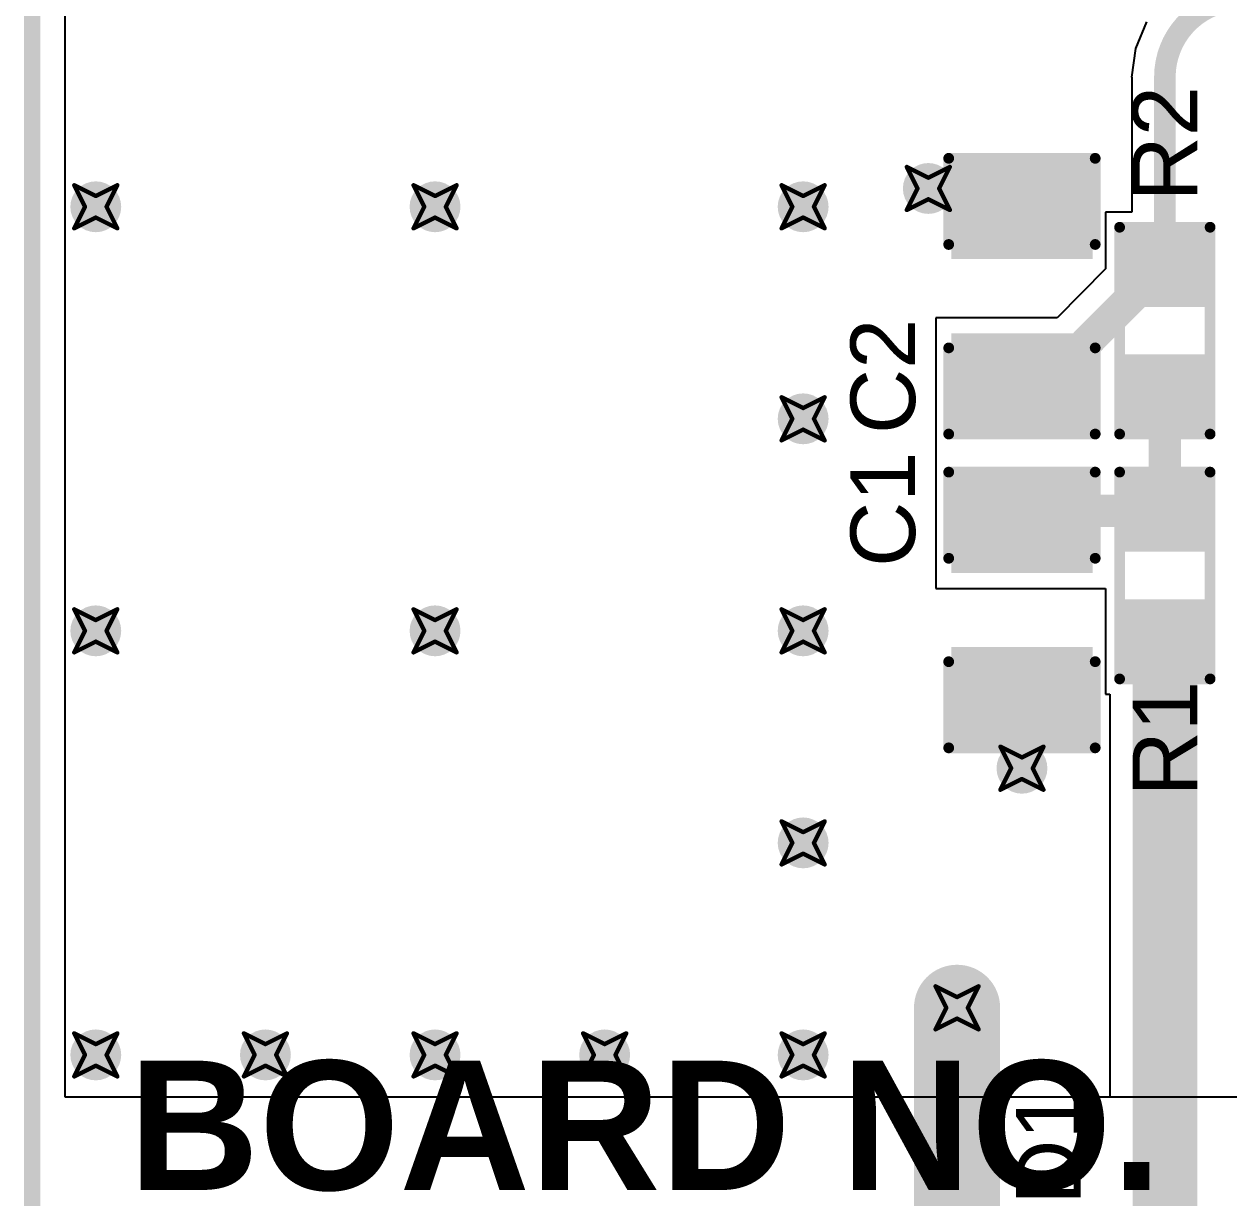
# Model space of a CAD drawing. Header units: inches. Extents: x -0.03 to 9.71, y 0.01 to 4.44.
# Drawn here: x 0.006 to 0.565, y 0.977 to 1.522 of the extents above; entities that cross this region are included whole.
import ezdxf

# ---------------------------------------------------------------- set-up
doc = ezdxf.new("R2010")
doc.units = ezdxf.units.IN
doc.header["$MEASUREMENT"] = 0
for name, color, linetype in [('Board Outline', 216, 'Continuous'), ('Bottom Layer', 5, 'Continuous'), ('Drill Drawing', 1, 'Continuous'), ('Layer 1', 16, 'Continuous'), ('Layer 2', 76, 'Continuous'), ('Top Layer', 1, 'Continuous'), ('Top Overlay', 2, 'Continuous'), ('Top Paste', 8, 'Continuous'), ('Top Solder', 216, 'Continuous'), ('Via Holes', 16, 'Continuous')]:
    doc.layers.add(name, color=color, linetype=linetype)
doc.styles.add('Arial', font='', dxfattribs={"height": 0.2})
doc.styles.add('Arial_Bold', font='', dxfattribs={"height": 0.2})
doc.styles.get('Arial').set_extended_font_data('Arial')
doc.styles.get('Arial_Bold').set_extended_font_data('Arial', bold=True)

# ---------------------------------------------------------------- blocks, each defined once
blk = doc.blocks.new('R___0603_89')
at = {"layer": 'Top Layer'}
for points in [[(-0.015, 0.0175), (-0.015, -0.0175), (-0.045, -0.0175), (-0.045, 0.0175)], [(0.045, 0.0175), (0.045, -0.0175), (0.015, -0.0175), (0.015, 0.0175)]]:
    blk.add_hatch(color=1, dxfattribs=at).paths.add_polyline_path(points)
at = {"layer": 'Top Paste'}
for points in [[(-0.015, 0.0175), (-0.015, -0.0175), (-0.045, -0.0175), (-0.045, 0.0175)], [(0.045, 0.0175), (0.045, -0.0175), (0.015, -0.0175), (0.015, 0.0175)]]:
    blk.add_hatch(color=8, dxfattribs=at).paths.add_polyline_path(points)
at = {"layer": 'Top Solder'}
for points in [[(-0.011, 0.0215), (-0.011, -0.0215), (-0.049, -0.0215), (-0.049, 0.0215)], [(0.049, 0.0215), (0.049, -0.0215), (0.011, -0.0215), (0.011, 0.0215)]]:
    blk.add_hatch(color=216, dxfattribs=at).paths.add_polyline_path(points)
at = {"layer": 'Top Overlay', "const_width": 0.005}
for points in [[(-0.048, 0.021), (0.048, 0.021)], [(-0.048, 0.021), (-0.048, -0.021)], [(0.048, 0.021), (0.048, -0.021)], [(-0.048, -0.021), (0.048, -0.021)]]:
    blk.add_lwpolyline(points, dxfattribs=at)
at = {"layer": 'Top Overlay', "const_width": 0.0025}
for points in [[(-0.04925, 0.021, 1), (-0.04675, 0.021, 1)], [(-0.04925, 0.021, 1), (-0.04675, 0.021, 1)], [(0.04675, 0.021, 1), (0.04925, 0.021, 1)], [(0.04675, 0.021, 1), (0.04925, 0.021, 1)], [(-0.04925, -0.021, 1), (-0.04675, -0.021, 1)], [(-0.04925, -0.021, 1), (-0.04675, -0.021, 1)], [(0.04675, -0.021, 1), (0.04925, -0.021, 1)], [(0.04675, -0.021, 1), (0.04925, -0.021, 1)]]:
    blk.add_lwpolyline(points, format="xyb", close=True, dxfattribs=at)
blk = doc.blocks.new('R___0603_90')
at = {"layer": 'Top Layer'}
for points in [[(-0.015, 0.0175), (-0.015, -0.0175), (-0.045, -0.0175), (-0.045, 0.0175)], [(0.045, 0.0175), (0.045, -0.0175), (0.015, -0.0175), (0.015, 0.0175)]]:
    blk.add_hatch(color=1, dxfattribs=at).paths.add_polyline_path(points)
at = {"layer": 'Top Paste'}
for points in [[(-0.015, 0.0175), (-0.015, -0.0175), (-0.045, -0.0175), (-0.045, 0.0175)], [(0.045, 0.0175), (0.045, -0.0175), (0.015, -0.0175), (0.015, 0.0175)]]:
    blk.add_hatch(color=8, dxfattribs=at).paths.add_polyline_path(points)
at = {"layer": 'Top Solder'}
for points in [[(-0.011, 0.0215), (-0.011, -0.0215), (-0.049, -0.0215), (-0.049, 0.0215)], [(0.049, 0.0215), (0.049, -0.0215), (0.011, -0.0215), (0.011, 0.0215)]]:
    blk.add_hatch(color=216, dxfattribs=at).paths.add_polyline_path(points)
at = {"layer": 'Top Overlay', "const_width": 0.005}
for points in [[(-0.048, 0.021), (0.048, 0.021)], [(-0.048, 0.021), (-0.048, -0.021)], [(0.048, 0.021), (0.048, -0.021)], [(-0.048, -0.021), (0.048, -0.021)]]:
    blk.add_lwpolyline(points, dxfattribs=at)
at = {"layer": 'Top Overlay', "const_width": 0.0025}
for points in [[(-0.04925, 0.021, 1), (-0.04675, 0.021, 1)], [(-0.04925, 0.021, 1), (-0.04675, 0.021, 1)], [(0.04675, 0.021, 1), (0.04925, 0.021, 1)], [(0.04675, 0.021, 1), (0.04925, 0.021, 1)], [(-0.04925, -0.021, 1), (-0.04675, -0.021, 1)], [(-0.04925, -0.021, 1), (-0.04675, -0.021, 1)], [(0.04675, -0.021, 1), (0.04925, -0.021, 1)], [(0.04675, -0.021, 1), (0.04925, -0.021, 1)]]:
    blk.add_lwpolyline(points, format="xyb", close=True, dxfattribs=at)
blk = doc.blocks.new('C___0805_192')
at = {"layer": 'Top Layer'}
for points in [[(-0.06, 0.03), (-0.02, 0.03), (-0.02, -0.03), (-0.06, -0.03)], [(0.02, 0.03), (0.06, 0.03), (0.06, -0.03), (0.02, -0.03)]]:
    blk.add_hatch(color=1, dxfattribs=at).paths.add_polyline_path(points)
at = {"layer": 'Top Paste'}
for points in [[(-0.06, 0.03), (-0.02, 0.03), (-0.02, -0.03), (-0.06, -0.03)], [(0.02, 0.03), (0.06, 0.03), (0.06, -0.03), (0.02, -0.03)]]:
    blk.add_hatch(color=8, dxfattribs=at).paths.add_polyline_path(points)
at = {"layer": 'Top Solder'}
for points in [[(-0.06276, 0.03276), (-0.01724, 0.03276), (-0.01724, -0.03276), (-0.06276, -0.03276)], [(0.01724, 0.03276), (0.06276, 0.03276), (0.06276, -0.03276), (0.01724, -0.03276)]]:
    blk.add_hatch(color=216, dxfattribs=at).paths.add_polyline_path(points)
at = {"layer": 'Top Overlay', "const_width": 0.005}
for points in [[(-0.064, -0.034), (-0.064, 0.034)], [(-0.024, 0.034), (-0.064, 0.034)], [(0.064, 0.034), (0.024, 0.034)], [(0.064, -0.034), (0.064, 0.034)], [(-0.024, -0.034), (-0.064, -0.034)], [(0.064, -0.034), (0.024, -0.034)]]:
    blk.add_lwpolyline(points, dxfattribs=at)
at = {"layer": 'Top Overlay', "const_width": 0.0025}
for points in [[(-0.06525, 0.034, 1), (-0.06275, 0.034, 1)], [(-0.06525, 0.034, 1), (-0.06275, 0.034, 1)], [(-0.02525, 0.034, 1), (-0.02275, 0.034, 1)], [(0.02275, 0.034, 1), (0.02525, 0.034, 1)], [(0.06275, 0.034, 1), (0.06525, 0.034, 1)], [(0.06275, 0.034, 1), (0.06525, 0.034, 1)], [(-0.06525, -0.034, 1), (-0.06275, -0.034, 1)], [(-0.06525, -0.034, 1), (-0.06275, -0.034, 1)], [(-0.02525, -0.034, 1), (-0.02275, -0.034, 1)], [(0.02275, -0.034, 1), (0.02525, -0.034, 1)], [(0.06275, -0.034, 1), (0.06525, -0.034, 1)], [(0.06275, -0.034, 1), (0.06525, -0.034, 1)]]:
    blk.add_lwpolyline(points, format="xyb", close=True, dxfattribs=at)
blk = doc.blocks.new('C___0805_193')
at = {"layer": 'Top Layer'}
for points in [[(-0.06, 0.03), (-0.02, 0.03), (-0.02, -0.03), (-0.06, -0.03)], [(0.02, 0.03), (0.06, 0.03), (0.06, -0.03), (0.02, -0.03)]]:
    blk.add_hatch(color=1, dxfattribs=at).paths.add_polyline_path(points)
at = {"layer": 'Top Paste'}
for points in [[(-0.06, 0.03), (-0.02, 0.03), (-0.02, -0.03), (-0.06, -0.03)], [(0.02, 0.03), (0.06, 0.03), (0.06, -0.03), (0.02, -0.03)]]:
    blk.add_hatch(color=8, dxfattribs=at).paths.add_polyline_path(points)
at = {"layer": 'Top Solder'}
for points in [[(-0.06276, 0.03276), (-0.01724, 0.03276), (-0.01724, -0.03276), (-0.06276, -0.03276)], [(0.01724, 0.03276), (0.06276, 0.03276), (0.06276, -0.03276), (0.01724, -0.03276)]]:
    blk.add_hatch(color=216, dxfattribs=at).paths.add_polyline_path(points)
at = {"layer": 'Top Overlay', "const_width": 0.005}
for points in [[(-0.064, 0.034), (-0.064, -0.034)], [(-0.064, 0.034), (-0.024, 0.034)], [(0.024, 0.034), (0.064, 0.034)], [(0.064, 0.034), (0.064, -0.034)], [(-0.064, -0.034), (-0.024, -0.034)], [(0.024, -0.034), (0.064, -0.034)]]:
    blk.add_lwpolyline(points, dxfattribs=at)
at = {"layer": 'Top Overlay', "const_width": 0.0025}
for points in [[(-0.06525, 0.034, 1), (-0.06275, 0.034, 1)], [(-0.06525, 0.034, 1), (-0.06275, 0.034, 1)], [(-0.02525, 0.034, 1), (-0.02275, 0.034, 1)], [(0.02275, 0.034, 1), (0.02525, 0.034, 1)], [(0.06275, 0.034, 1), (0.06525, 0.034, 1)], [(0.06275, 0.034, 1), (0.06525, 0.034, 1)], [(-0.06525, -0.034, 1), (-0.06275, -0.034, 1)], [(-0.06525, -0.034, 1), (-0.06275, -0.034, 1)], [(-0.02525, -0.034, 1), (-0.02275, -0.034, 1)], [(0.02275, -0.034, 1), (0.02525, -0.034, 1)], [(0.06275, -0.034, 1), (0.06525, -0.034, 1)], [(0.06275, -0.034, 1), (0.06525, -0.034, 1)]]:
    blk.add_lwpolyline(points, format="xyb", close=True, dxfattribs=at)

msp = doc.modelspace()

# ---------------------------------------------------------------- hatches: boundary and pattern name
at = {"layer": 'Bottom Layer'}
h = msp.add_hatch(color=5, dxfattribs=at)
edge = h.paths.add_edge_path()
edge.add_arc((0.42583, 1.44551), 0.01181, 0, 360)
h = msp.add_hatch(color=5, dxfattribs=at)
edge = h.paths.add_edge_path()
edge.add_arc((0.03937, 1.43701), 0.01181, 0, 360)
h = msp.add_hatch(color=5, dxfattribs=at)
edge = h.paths.add_edge_path()
edge.add_arc((0.19685, 1.43701), 0.01181, 0, 360)
h = msp.add_hatch(color=5, dxfattribs=at)
edge = h.paths.add_edge_path()
edge.add_arc((0.36772, 1.43701), 0.01181, 0, 360)
h = msp.add_hatch(color=5, dxfattribs=at)
edge = h.paths.add_edge_path()
edge.add_arc((0.36772, 1.33858), 0.01181, 0, 360)
h = msp.add_hatch(color=5, dxfattribs=at)
edge = h.paths.add_edge_path()
edge.add_arc((0.03937, 1.24016), 0.01181, 0, 360)
h = msp.add_hatch(color=5, dxfattribs=at)
edge = h.paths.add_edge_path()
edge.add_arc((0.19685, 1.24016), 0.01181, 0, 360)
h = msp.add_hatch(color=5, dxfattribs=at)
edge = h.paths.add_edge_path()
edge.add_arc((0.36772, 1.24016), 0.01181, 0, 360)
h = msp.add_hatch(color=5, dxfattribs=at)
edge = h.paths.add_edge_path()
edge.add_arc((0.46929, 1.17638), 0.01181, 0, 360)
h = msp.add_hatch(color=5, dxfattribs=at)
edge = h.paths.add_edge_path()
edge.add_arc((0.36772, 1.14173), 0.01181, 0, 360)
h = msp.add_hatch(color=5, dxfattribs=at)
edge = h.paths.add_edge_path()
edge.add_arc((0.43917, 1.06516), 0.01181, 0, 360)
h = msp.add_hatch(color=5, dxfattribs=at)
edge = h.paths.add_edge_path()
edge.add_arc((0.03937, 1.04331), 0.01181, 0, 360)
h = msp.add_hatch(color=5, dxfattribs=at)
edge = h.paths.add_edge_path()
edge.add_arc((0.11811, 1.04331), 0.01181, 0, 360)
h = msp.add_hatch(color=5, dxfattribs=at)
edge = h.paths.add_edge_path()
edge.add_arc((0.19685, 1.04331), 0.01181, 0, 360)
h = msp.add_hatch(color=5, dxfattribs=at)
edge = h.paths.add_edge_path()
edge.add_arc((0.27559, 1.04331), 0.01181, 0, 360)
h = msp.add_hatch(color=5, dxfattribs=at)
edge = h.paths.add_edge_path()
edge.add_arc((0.36772, 1.04331), 0.01181, 0, 360)
at = {"layer": 'Layer 1'}
h = msp.add_hatch(color=16, dxfattribs=at)
edge = h.paths.add_edge_path()
edge.add_arc((0.42583, 1.44551), 0.01181, 0, 360)
h = msp.add_hatch(color=16, dxfattribs=at)
edge = h.paths.add_edge_path()
edge.add_arc((0.03937, 1.43701), 0.01181, 0, 360)
h = msp.add_hatch(color=16, dxfattribs=at)
edge = h.paths.add_edge_path()
edge.add_arc((0.19685, 1.43701), 0.01181, 0, 360)
h = msp.add_hatch(color=16, dxfattribs=at)
edge = h.paths.add_edge_path()
edge.add_arc((0.36772, 1.43701), 0.01181, 0, 360)
h = msp.add_hatch(color=16, dxfattribs=at)
edge = h.paths.add_edge_path()
edge.add_arc((0.36772, 1.33858), 0.01181, 0, 360)
h = msp.add_hatch(color=16, dxfattribs=at)
edge = h.paths.add_edge_path()
edge.add_arc((0.03937, 1.24016), 0.01181, 0, 360)
h = msp.add_hatch(color=16, dxfattribs=at)
edge = h.paths.add_edge_path()
edge.add_arc((0.19685, 1.24016), 0.01181, 0, 360)
h = msp.add_hatch(color=16, dxfattribs=at)
edge = h.paths.add_edge_path()
edge.add_arc((0.36772, 1.24016), 0.01181, 0, 360)
h = msp.add_hatch(color=16, dxfattribs=at)
edge = h.paths.add_edge_path()
edge.add_arc((0.46929, 1.17638), 0.01181, 0, 360)
h = msp.add_hatch(color=16, dxfattribs=at)
edge = h.paths.add_edge_path()
edge.add_arc((0.36772, 1.14173), 0.01181, 0, 360)
h = msp.add_hatch(color=16, dxfattribs=at)
edge = h.paths.add_edge_path()
edge.add_arc((0.43917, 1.06516), 0.01181, 0, 360)
h = msp.add_hatch(color=16, dxfattribs=at)
edge = h.paths.add_edge_path()
edge.add_arc((0.03937, 1.04331), 0.01181, 0, 360)
h = msp.add_hatch(color=16, dxfattribs=at)
edge = h.paths.add_edge_path()
edge.add_arc((0.11811, 1.04331), 0.01181, 0, 360)
h = msp.add_hatch(color=16, dxfattribs=at)
edge = h.paths.add_edge_path()
edge.add_arc((0.19685, 1.04331), 0.01181, 0, 360)
h = msp.add_hatch(color=16, dxfattribs=at)
edge = h.paths.add_edge_path()
edge.add_arc((0.27559, 1.04331), 0.01181, 0, 360)
h = msp.add_hatch(color=16, dxfattribs=at)
edge = h.paths.add_edge_path()
edge.add_arc((0.36772, 1.04331), 0.01181, 0, 360)
at = {"layer": 'Layer 2'}
h = msp.add_hatch(color=76, dxfattribs=at)
edge = h.paths.add_edge_path()
edge.add_arc((0.42583, 1.44551), 0.01181, 0, 360)
h = msp.add_hatch(color=76, dxfattribs=at)
edge = h.paths.add_edge_path()
edge.add_arc((0.03937, 1.43701), 0.01181, 0, 360)
h = msp.add_hatch(color=76, dxfattribs=at)
edge = h.paths.add_edge_path()
edge.add_arc((0.19685, 1.43701), 0.01181, 0, 360)
h = msp.add_hatch(color=76, dxfattribs=at)
edge = h.paths.add_edge_path()
edge.add_arc((0.36772, 1.43701), 0.01181, 0, 360)
h = msp.add_hatch(color=76, dxfattribs=at)
edge = h.paths.add_edge_path()
edge.add_arc((0.36772, 1.33858), 0.01181, 0, 360)
h = msp.add_hatch(color=76, dxfattribs=at)
edge = h.paths.add_edge_path()
edge.add_arc((0.03937, 1.24016), 0.01181, 0, 360)
h = msp.add_hatch(color=76, dxfattribs=at)
edge = h.paths.add_edge_path()
edge.add_arc((0.19685, 1.24016), 0.01181, 0, 360)
h = msp.add_hatch(color=76, dxfattribs=at)
edge = h.paths.add_edge_path()
edge.add_arc((0.36772, 1.24016), 0.01181, 0, 360)
h = msp.add_hatch(color=76, dxfattribs=at)
edge = h.paths.add_edge_path()
edge.add_arc((0.46929, 1.17638), 0.01181, 0, 360)
h = msp.add_hatch(color=76, dxfattribs=at)
edge = h.paths.add_edge_path()
edge.add_arc((0.36772, 1.14173), 0.01181, 0, 360)
h = msp.add_hatch(color=76, dxfattribs=at)
edge = h.paths.add_edge_path()
edge.add_arc((0.43917, 1.06516), 0.01181, 0, 360)
h = msp.add_hatch(color=76, dxfattribs=at)
edge = h.paths.add_edge_path()
edge.add_arc((0.03937, 1.04331), 0.01181, 0, 360)
h = msp.add_hatch(color=76, dxfattribs=at)
edge = h.paths.add_edge_path()
edge.add_arc((0.11811, 1.04331), 0.01181, 0, 360)
h = msp.add_hatch(color=76, dxfattribs=at)
edge = h.paths.add_edge_path()
edge.add_arc((0.19685, 1.04331), 0.01181, 0, 360)
h = msp.add_hatch(color=76, dxfattribs=at)
edge = h.paths.add_edge_path()
edge.add_arc((0.27559, 1.04331), 0.01181, 0, 360)
h = msp.add_hatch(color=76, dxfattribs=at)
edge = h.paths.add_edge_path()
edge.add_arc((0.36772, 1.04331), 0.01181, 0, 360)
at = {"layer": 'Top Layer'}
h = msp.add_hatch(color=1, dxfattribs=at)
edge = h.paths.add_edge_path()
edge.add_arc((0.42583, 1.44551), 0.01181, 0, 360)
h = msp.add_hatch(color=1, dxfattribs=at)
edge = h.paths.add_edge_path()
edge.add_arc((0.03937, 1.43701), 0.01181, 0, 360)
h = msp.add_hatch(color=1, dxfattribs=at)
edge = h.paths.add_edge_path()
edge.add_arc((0.19685, 1.43701), 0.01181, 0, 360)
h = msp.add_hatch(color=1, dxfattribs=at)
edge = h.paths.add_edge_path()
edge.add_arc((0.36772, 1.43701), 0.01181, 0, 360)
h = msp.add_hatch(color=1, dxfattribs=at)
edge = h.paths.add_edge_path()
edge.add_arc((0.36772, 1.33858), 0.01181, 0, 360)
h = msp.add_hatch(color=1, dxfattribs=at)
edge = h.paths.add_edge_path()
edge.add_arc((0.03937, 1.24016), 0.01181, 0, 360)
h = msp.add_hatch(color=1, dxfattribs=at)
edge = h.paths.add_edge_path()
edge.add_arc((0.19685, 1.24016), 0.01181, 0, 360)
h = msp.add_hatch(color=1, dxfattribs=at)
edge = h.paths.add_edge_path()
edge.add_arc((0.36772, 1.24016), 0.01181, 0, 360)
h = msp.add_hatch(color=1, dxfattribs=at)
edge = h.paths.add_edge_path()
edge.add_arc((0.46929, 1.17638), 0.01181, 0, 360)
h = msp.add_hatch(color=1, dxfattribs=at)
edge = h.paths.add_edge_path()
edge.add_arc((0.36772, 1.14173), 0.01181, 0, 360)
h = msp.add_hatch(color=1, dxfattribs=at)
edge = h.paths.add_edge_path()
edge.add_arc((0.43917, 1.06516), 0.01181, 0, 360)
h = msp.add_hatch(color=1, dxfattribs=at)
edge = h.paths.add_edge_path()
edge.add_arc((0.03937, 1.04331), 0.01181, 0, 360)
h = msp.add_hatch(color=1, dxfattribs=at)
edge = h.paths.add_edge_path()
edge.add_arc((0.11811, 1.04331), 0.01181, 0, 360)
h = msp.add_hatch(color=1, dxfattribs=at)
edge = h.paths.add_edge_path()
edge.add_arc((0.19685, 1.04331), 0.01181, 0, 360)
h = msp.add_hatch(color=1, dxfattribs=at)
edge = h.paths.add_edge_path()
edge.add_arc((0.27559, 1.04331), 0.01181, 0, 360)
h = msp.add_hatch(color=1, dxfattribs=at)
edge = h.paths.add_edge_path()
edge.add_arc((0.36772, 1.04331), 0.01181, 0, 360)
at = {"layer": 'Via Holes'}
h = msp.add_hatch(color=7, dxfattribs=at)
edge = h.paths.add_edge_path()
edge.add_arc((0.42583, 1.44551), 0.00591, 0, 360)
h = msp.add_hatch(color=7, dxfattribs=at)
edge = h.paths.add_edge_path()
edge.add_arc((0.03937, 1.43701), 0.00591, 0, 360)
h = msp.add_hatch(color=7, dxfattribs=at)
edge = h.paths.add_edge_path()
edge.add_arc((0.19685, 1.43701), 0.00591, 0, 360)
h = msp.add_hatch(color=7, dxfattribs=at)
edge = h.paths.add_edge_path()
edge.add_arc((0.36772, 1.43701), 0.00591, 0, 360)
h = msp.add_hatch(color=7, dxfattribs=at)
edge = h.paths.add_edge_path()
edge.add_arc((0.36772, 1.33858), 0.00591, 0, 360)
h = msp.add_hatch(color=7, dxfattribs=at)
edge = h.paths.add_edge_path()
edge.add_arc((0.03937, 1.24016), 0.00591, 0, 360)
h = msp.add_hatch(color=7, dxfattribs=at)
edge = h.paths.add_edge_path()
edge.add_arc((0.19685, 1.24016), 0.00591, 0, 360)
h = msp.add_hatch(color=7, dxfattribs=at)
edge = h.paths.add_edge_path()
edge.add_arc((0.36772, 1.24016), 0.00591, 0, 360)
h = msp.add_hatch(color=7, dxfattribs=at)
edge = h.paths.add_edge_path()
edge.add_arc((0.46929, 1.17638), 0.00591, 0, 360)
h = msp.add_hatch(color=7, dxfattribs=at)
edge = h.paths.add_edge_path()
edge.add_arc((0.36772, 1.14173), 0.00591, 0, 360)
h = msp.add_hatch(color=7, dxfattribs=at)
edge = h.paths.add_edge_path()
edge.add_arc((0.43917, 1.06516), 0.00591, 0, 360)
h = msp.add_hatch(color=7, dxfattribs=at)
edge = h.paths.add_edge_path()
edge.add_arc((0.03937, 1.04331), 0.00591, 0, 360)
h = msp.add_hatch(color=7, dxfattribs=at)
edge = h.paths.add_edge_path()
edge.add_arc((0.11811, 1.04331), 0.00591, 0, 360)
h = msp.add_hatch(color=7, dxfattribs=at)
edge = h.paths.add_edge_path()
edge.add_arc((0.19685, 1.04331), 0.00591, 0, 360)
h = msp.add_hatch(color=7, dxfattribs=at)
edge = h.paths.add_edge_path()
edge.add_arc((0.27559, 1.04331), 0.00591, 0, 360)
h = msp.add_hatch(color=7, dxfattribs=at)
edge = h.paths.add_edge_path()
edge.add_arc((0.36772, 1.04331), 0.00591, 0, 360)

# ---------------------------------------------------------------- linework, layer by layer
at = {"layer": 'Board Outline', "const_width": 0.0075}
msp.add_lwpolyline([(0.00984, 0.00984), (0.00984, 2.54921)], dxfattribs=at)
at = {"layer": 'Bottom Layer'}
for p, q in [((0.02514, 1.02362), (0.02514, 2.53392)), ((4.30557, 1.02362), (0.02514, 1.02362))]:
    msp.add_line(p, q, dxfattribs=at)
at = {"layer": 'Bottom Layer', "const_width": 0.04}
msp.add_lwpolyline([(0.43917, 0.95669), (0.43917, 1.06516)], dxfattribs=at)
at = {"layer": 'Bottom Layer', "const_width": 0.02}
msp.add_lwpolyline([(0.42917, 1.06516, 1), (0.44917, 1.06516, 1)], format="xyb", close=True, dxfattribs=at)
at = {"layer": 'Drill Drawing', "const_width": 0.002}
for points in [[(0.41583, 1.45551), (0.42583, 1.45051)], [(0.41583, 1.45551), (0.42083, 1.44551)], [(0.42583, 1.45051), (0.43583, 1.45551)], [(0.43083, 1.44551), (0.43583, 1.45551)], [(0.02937, 1.44701), (0.03937, 1.44201)], [(0.02937, 1.44701), (0.03437, 1.43701)], [(0.03937, 1.44201), (0.04937, 1.44701)], [(0.04437, 1.43701), (0.04937, 1.44701)], [(0.18685, 1.44701), (0.19685, 1.44201)], [(0.18685, 1.44701), (0.19185, 1.43701)], [(0.19685, 1.44201), (0.20685, 1.44701)], [(0.20185, 1.43701), (0.20685, 1.44701)], [(0.35772, 1.44701), (0.36772, 1.44201)], [(0.35772, 1.44701), (0.36272, 1.43701)], [(0.36772, 1.44201), (0.37772, 1.44701)], [(0.37272, 1.43701), (0.37772, 1.44701)], [(0.41583, 1.43551), (0.42083, 1.44551)], [(0.43083, 1.44551), (0.43583, 1.43551)], [(0.02937, 1.42701), (0.03437, 1.43701)], [(0.04437, 1.43701), (0.04937, 1.42701)], [(0.18685, 1.42701), (0.19185, 1.43701)], [(0.20185, 1.43701), (0.20685, 1.42701)], [(0.35772, 1.42701), (0.36272, 1.43701)], [(0.37272, 1.43701), (0.37772, 1.42701)], [(0.41583, 1.43551), (0.42583, 1.44051)], [(0.42583, 1.44051), (0.43583, 1.43551)], [(0.02937, 1.42701), (0.03937, 1.43201)], [(0.03937, 1.43201), (0.04937, 1.42701)], [(0.18685, 1.42701), (0.19685, 1.43201)], [(0.19685, 1.43201), (0.20685, 1.42701)], [(0.35772, 1.42701), (0.36772, 1.43201)], [(0.36772, 1.43201), (0.37772, 1.42701)], [(0.35772, 1.34858), (0.36772, 1.34358)], [(0.35772, 1.34858), (0.36272, 1.33858)], [(0.36772, 1.34358), (0.37772, 1.34858)], [(0.37272, 1.33858), (0.37772, 1.34858)], [(0.35772, 1.32858), (0.36272, 1.33858)], [(0.37272, 1.33858), (0.37772, 1.32858)], [(0.35772, 1.32858), (0.36772, 1.33358)], [(0.36772, 1.33358), (0.37772, 1.32858)], [(0.02937, 1.25016), (0.03937, 1.24516)], [(0.02937, 1.25016), (0.03437, 1.24016)], [(0.03937, 1.24516), (0.04937, 1.25016)], [(0.04437, 1.24016), (0.04937, 1.25016)], [(0.18685, 1.25016), (0.19685, 1.24516)], [(0.18685, 1.25016), (0.19185, 1.24016)], [(0.19685, 1.24516), (0.20685, 1.25016)], [(0.20185, 1.24016), (0.20685, 1.25016)], [(0.35772, 1.25016), (0.36772, 1.24516)], [(0.35772, 1.25016), (0.36272, 1.24016)], [(0.36772, 1.24516), (0.37772, 1.25016)], [(0.37272, 1.24016), (0.37772, 1.25016)], [(0.02937, 1.23016), (0.03437, 1.24016)], [(0.02937, 1.23016), (0.03937, 1.23516)], [(0.03937, 1.23516), (0.04937, 1.23016)], [(0.04437, 1.24016), (0.04937, 1.23016)], [(0.18685, 1.23016), (0.19185, 1.24016)], [(0.18685, 1.23016), (0.19685, 1.23516)], [(0.19685, 1.23516), (0.20685, 1.23016)], [(0.20185, 1.24016), (0.20685, 1.23016)], [(0.35772, 1.23016), (0.36272, 1.24016)], [(0.35772, 1.23016), (0.36772, 1.23516)], [(0.36772, 1.23516), (0.37772, 1.23016)], [(0.37272, 1.24016), (0.37772, 1.23016)], [(0.45929, 1.18638), (0.46929, 1.18138)], [(0.45929, 1.18638), (0.46429, 1.17638)], [(0.46929, 1.18138), (0.47929, 1.18638)], [(0.47429, 1.17638), (0.47929, 1.18638)], [(0.45929, 1.16638), (0.46429, 1.17638)], [(0.47429, 1.17638), (0.47929, 1.16638)], [(0.45929, 1.16638), (0.46929, 1.17138)], [(0.46929, 1.17138), (0.47929, 1.16638)], [(0.35772, 1.15173), (0.36772, 1.14673)], [(0.35772, 1.15173), (0.36272, 1.14173)], [(0.36772, 1.14673), (0.37772, 1.15173)], [(0.37272, 1.14173), (0.37772, 1.15173)], [(0.35772, 1.13173), (0.36272, 1.14173)], [(0.37272, 1.14173), (0.37772, 1.13173)], [(0.35772, 1.13173), (0.36772, 1.13673)], [(0.36772, 1.13673), (0.37772, 1.13173)], [(0.42917, 1.07516), (0.43917, 1.07016)], [(0.42917, 1.07516), (0.43417, 1.06516)], [(0.43917, 1.07016), (0.44917, 1.07516)], [(0.44417, 1.06516), (0.44917, 1.07516)], [(0.42917, 1.05516), (0.43417, 1.06516)], [(0.44417, 1.06516), (0.44917, 1.05516)], [(0.42917, 1.05516), (0.43917, 1.06016)], [(0.43917, 1.06016), (0.44917, 1.05516)], [(0.02937, 1.05331), (0.03937, 1.04831)], [(0.02937, 1.05331), (0.03437, 1.04331)], [(0.03937, 1.04831), (0.04937, 1.05331)], [(0.04437, 1.04331), (0.04937, 1.05331)], [(0.10811, 1.05331), (0.11811, 1.04831)], [(0.10811, 1.05331), (0.11311, 1.04331)], [(0.11811, 1.04831), (0.12811, 1.05331)], [(0.12311, 1.04331), (0.12811, 1.05331)], [(0.18685, 1.05331), (0.19685, 1.04831)], [(0.18685, 1.05331), (0.19185, 1.04331)], [(0.19685, 1.04831), (0.20685, 1.05331)], [(0.20185, 1.04331), (0.20685, 1.05331)], [(0.26559, 1.05331), (0.27559, 1.04831)], [(0.26559, 1.05331), (0.27059, 1.04331)], [(0.27559, 1.04831), (0.28559, 1.05331)], [(0.28059, 1.04331), (0.28559, 1.05331)], [(0.35772, 1.05331), (0.36772, 1.04831)], [(0.35772, 1.05331), (0.36272, 1.04331)], [(0.36772, 1.04831), (0.37772, 1.05331)], [(0.37272, 1.04331), (0.37772, 1.05331)], [(0.02937, 1.03331), (0.03437, 1.04331)], [(0.04437, 1.04331), (0.04937, 1.03331)], [(0.10811, 1.03331), (0.11311, 1.04331)], [(0.12311, 1.04331), (0.12811, 1.03331)], [(0.18685, 1.03331), (0.19185, 1.04331)], [(0.20185, 1.04331), (0.20685, 1.03331)], [(0.26559, 1.03331), (0.27059, 1.04331)], [(0.28059, 1.04331), (0.28559, 1.03331)], [(0.35772, 1.03331), (0.36272, 1.04331)], [(0.37272, 1.04331), (0.37772, 1.03331)], [(0.02937, 1.03331), (0.03937, 1.03831)], [(0.03937, 1.03831), (0.04937, 1.03331)], [(0.10811, 1.03331), (0.11811, 1.03831)], [(0.11811, 1.03831), (0.12811, 1.03331)], [(0.18685, 1.03331), (0.19685, 1.03831)], [(0.19685, 1.03831), (0.20685, 1.03331)], [(0.26559, 1.03331), (0.27559, 1.03831)], [(0.27559, 1.03831), (0.28559, 1.03331)], [(0.35772, 1.03331), (0.36772, 1.03831)], [(0.36772, 1.03831), (0.37772, 1.03331)]]:
    msp.add_lwpolyline(points, dxfattribs=at)
at = {"layer": 'Drill Drawing', "const_width": 0.001}
for points in [[(0.41533, 1.45551, 1), (0.41633, 1.45551, 1)], [(0.41533, 1.45551, 1), (0.41633, 1.45551, 1)], [(0.43533, 1.45551, 1), (0.43633, 1.45551, 1)], [(0.43533, 1.45551, 1), (0.43633, 1.45551, 1)], [(0.42533, 1.45051, 1), (0.42633, 1.45051, 1)], [(0.42533, 1.45051, 1), (0.42633, 1.45051, 1)], [(0.02887, 1.44701, 1), (0.02987, 1.44701, 1)], [(0.02887, 1.44701, 1), (0.02987, 1.44701, 1)], [(0.03887, 1.44201, 1), (0.03987, 1.44201, 1)], [(0.03887, 1.44201, 1), (0.03987, 1.44201, 1)], [(0.04887, 1.44701, 1), (0.04987, 1.44701, 1)], [(0.04887, 1.44701, 1), (0.04987, 1.44701, 1)], [(0.18635, 1.44701, 1), (0.18735, 1.44701, 1)], [(0.18635, 1.44701, 1), (0.18735, 1.44701, 1)], [(0.19635, 1.44201, 1), (0.19735, 1.44201, 1)], [(0.19635, 1.44201, 1), (0.19735, 1.44201, 1)], [(0.20635, 1.44701, 1), (0.20735, 1.44701, 1)], [(0.20635, 1.44701, 1), (0.20735, 1.44701, 1)], [(0.35722, 1.44701, 1), (0.35822, 1.44701, 1)], [(0.35722, 1.44701, 1), (0.35822, 1.44701, 1)], [(0.36722, 1.44201, 1), (0.36822, 1.44201, 1)], [(0.36722, 1.44201, 1), (0.36822, 1.44201, 1)], [(0.37722, 1.44701, 1), (0.37822, 1.44701, 1)], [(0.37722, 1.44701, 1), (0.37822, 1.44701, 1)], [(0.42033, 1.44551, 1), (0.42133, 1.44551, 1)], [(0.42033, 1.44551, 1), (0.42133, 1.44551, 1)], [(0.43033, 1.44551, 1), (0.43133, 1.44551, 1)], [(0.43033, 1.44551, 1), (0.43133, 1.44551, 1)], [(0.03387, 1.43701, 1), (0.03487, 1.43701, 1)], [(0.03387, 1.43701, 1), (0.03487, 1.43701, 1)], [(0.04387, 1.43701, 1), (0.04487, 1.43701, 1)], [(0.04387, 1.43701, 1), (0.04487, 1.43701, 1)], [(0.19135, 1.43701, 1), (0.19235, 1.43701, 1)], [(0.19135, 1.43701, 1), (0.19235, 1.43701, 1)], [(0.20135, 1.43701, 1), (0.20235, 1.43701, 1)], [(0.20135, 1.43701, 1), (0.20235, 1.43701, 1)], [(0.36222, 1.43701, 1), (0.36322, 1.43701, 1)], [(0.36222, 1.43701, 1), (0.36322, 1.43701, 1)], [(0.37222, 1.43701, 1), (0.37322, 1.43701, 1)], [(0.37222, 1.43701, 1), (0.37322, 1.43701, 1)], [(0.42533, 1.44051, 1), (0.42633, 1.44051, 1)], [(0.42533, 1.44051, 1), (0.42633, 1.44051, 1)], [(0.03887, 1.43201, 1), (0.03987, 1.43201, 1)], [(0.03887, 1.43201, 1), (0.03987, 1.43201, 1)], [(0.19635, 1.43201, 1), (0.19735, 1.43201, 1)], [(0.19635, 1.43201, 1), (0.19735, 1.43201, 1)], [(0.36722, 1.43201, 1), (0.36822, 1.43201, 1)], [(0.36722, 1.43201, 1), (0.36822, 1.43201, 1)], [(0.41533, 1.43551, 1), (0.41633, 1.43551, 1)], [(0.41533, 1.43551, 1), (0.41633, 1.43551, 1)], [(0.43533, 1.43551, 1), (0.43633, 1.43551, 1)], [(0.43533, 1.43551, 1), (0.43633, 1.43551, 1)], [(0.02887, 1.42701, 1), (0.02987, 1.42701, 1)], [(0.02887, 1.42701, 1), (0.02987, 1.42701, 1)], [(0.04887, 1.42701, 1), (0.04987, 1.42701, 1)], [(0.04887, 1.42701, 1), (0.04987, 1.42701, 1)], [(0.18635, 1.42701, 1), (0.18735, 1.42701, 1)], [(0.18635, 1.42701, 1), (0.18735, 1.42701, 1)], [(0.20635, 1.42701, 1), (0.20735, 1.42701, 1)], [(0.20635, 1.42701, 1), (0.20735, 1.42701, 1)], [(0.35722, 1.42701, 1), (0.35822, 1.42701, 1)], [(0.35722, 1.42701, 1), (0.35822, 1.42701, 1)], [(0.37722, 1.42701, 1), (0.37822, 1.42701, 1)], [(0.37722, 1.42701, 1), (0.37822, 1.42701, 1)], [(0.35722, 1.34858, 1), (0.35822, 1.34858, 1)], [(0.35722, 1.34858, 1), (0.35822, 1.34858, 1)], [(0.37722, 1.34858, 1), (0.37822, 1.34858, 1)], [(0.37722, 1.34858, 1), (0.37822, 1.34858, 1)], [(0.36722, 1.34358, 1), (0.36822, 1.34358, 1)], [(0.36722, 1.34358, 1), (0.36822, 1.34358, 1)], [(0.36222, 1.33858, 1), (0.36322, 1.33858, 1)], [(0.36222, 1.33858, 1), (0.36322, 1.33858, 1)], [(0.37222, 1.33858, 1), (0.37322, 1.33858, 1)], [(0.37222, 1.33858, 1), (0.37322, 1.33858, 1)], [(0.36722, 1.33358, 1), (0.36822, 1.33358, 1)], [(0.36722, 1.33358, 1), (0.36822, 1.33358, 1)], [(0.35722, 1.32858, 1), (0.35822, 1.32858, 1)], [(0.35722, 1.32858, 1), (0.35822, 1.32858, 1)], [(0.37722, 1.32858, 1), (0.37822, 1.32858, 1)], [(0.37722, 1.32858, 1), (0.37822, 1.32858, 1)], [(0.02887, 1.25016, 1), (0.02987, 1.25016, 1)], [(0.02887, 1.25016, 1), (0.02987, 1.25016, 1)], [(0.04887, 1.25016, 1), (0.04987, 1.25016, 1)], [(0.04887, 1.25016, 1), (0.04987, 1.25016, 1)], [(0.18635, 1.25016, 1), (0.18735, 1.25016, 1)], [(0.18635, 1.25016, 1), (0.18735, 1.25016, 1)], [(0.20635, 1.25016, 1), (0.20735, 1.25016, 1)], [(0.20635, 1.25016, 1), (0.20735, 1.25016, 1)], [(0.35722, 1.25016, 1), (0.35822, 1.25016, 1)], [(0.35722, 1.25016, 1), (0.35822, 1.25016, 1)], [(0.37722, 1.25016, 1), (0.37822, 1.25016, 1)], [(0.37722, 1.25016, 1), (0.37822, 1.25016, 1)], [(0.03887, 1.24516, 1), (0.03987, 1.24516, 1)], [(0.03887, 1.24516, 1), (0.03987, 1.24516, 1)], [(0.19635, 1.24516, 1), (0.19735, 1.24516, 1)], [(0.19635, 1.24516, 1), (0.19735, 1.24516, 1)], [(0.36722, 1.24516, 1), (0.36822, 1.24516, 1)], [(0.36722, 1.24516, 1), (0.36822, 1.24516, 1)], [(0.03387, 1.24016, 1), (0.03487, 1.24016, 1)], [(0.03387, 1.24016, 1), (0.03487, 1.24016, 1)], [(0.03887, 1.23516, 1), (0.03987, 1.23516, 1)], [(0.03887, 1.23516, 1), (0.03987, 1.23516, 1)], [(0.04387, 1.24016, 1), (0.04487, 1.24016, 1)], [(0.04387, 1.24016, 1), (0.04487, 1.24016, 1)], [(0.19135, 1.24016, 1), (0.19235, 1.24016, 1)], [(0.19135, 1.24016, 1), (0.19235, 1.24016, 1)], [(0.19635, 1.23516, 1), (0.19735, 1.23516, 1)], [(0.19635, 1.23516, 1), (0.19735, 1.23516, 1)], [(0.20135, 1.24016, 1), (0.20235, 1.24016, 1)], [(0.20135, 1.24016, 1), (0.20235, 1.24016, 1)], [(0.36222, 1.24016, 1), (0.36322, 1.24016, 1)], [(0.36222, 1.24016, 1), (0.36322, 1.24016, 1)], [(0.36722, 1.23516, 1), (0.36822, 1.23516, 1)], [(0.36722, 1.23516, 1), (0.36822, 1.23516, 1)], [(0.37222, 1.24016, 1), (0.37322, 1.24016, 1)], [(0.37222, 1.24016, 1), (0.37322, 1.24016, 1)], [(0.02887, 1.23016, 1), (0.02987, 1.23016, 1)], [(0.02887, 1.23016, 1), (0.02987, 1.23016, 1)], [(0.04887, 1.23016, 1), (0.04987, 1.23016, 1)], [(0.04887, 1.23016, 1), (0.04987, 1.23016, 1)], [(0.18635, 1.23016, 1), (0.18735, 1.23016, 1)], [(0.18635, 1.23016, 1), (0.18735, 1.23016, 1)], [(0.20635, 1.23016, 1), (0.20735, 1.23016, 1)], [(0.20635, 1.23016, 1), (0.20735, 1.23016, 1)], [(0.35722, 1.23016, 1), (0.35822, 1.23016, 1)], [(0.35722, 1.23016, 1), (0.35822, 1.23016, 1)], [(0.37722, 1.23016, 1), (0.37822, 1.23016, 1)], [(0.37722, 1.23016, 1), (0.37822, 1.23016, 1)], [(0.45879, 1.18638, 1), (0.45979, 1.18638, 1)], [(0.45879, 1.18638, 1), (0.45979, 1.18638, 1)], [(0.47879, 1.18638, 1), (0.47979, 1.18638, 1)], [(0.47879, 1.18638, 1), (0.47979, 1.18638, 1)], [(0.46879, 1.18138, 1), (0.46979, 1.18138, 1)], [(0.46879, 1.18138, 1), (0.46979, 1.18138, 1)], [(0.46379, 1.17638, 1), (0.46479, 1.17638, 1)], [(0.46379, 1.17638, 1), (0.46479, 1.17638, 1)], [(0.47379, 1.17638, 1), (0.47479, 1.17638, 1)], [(0.47379, 1.17638, 1), (0.47479, 1.17638, 1)], [(0.46879, 1.17138, 1), (0.46979, 1.17138, 1)], [(0.46879, 1.17138, 1), (0.46979, 1.17138, 1)], [(0.45879, 1.16638, 1), (0.45979, 1.16638, 1)], [(0.45879, 1.16638, 1), (0.45979, 1.16638, 1)], [(0.47879, 1.16638, 1), (0.47979, 1.16638, 1)], [(0.47879, 1.16638, 1), (0.47979, 1.16638, 1)], [(0.35722, 1.15173, 1), (0.35822, 1.15173, 1)], [(0.35722, 1.15173, 1), (0.35822, 1.15173, 1)], [(0.37722, 1.15173, 1), (0.37822, 1.15173, 1)], [(0.37722, 1.15173, 1), (0.37822, 1.15173, 1)], [(0.36722, 1.14673, 1), (0.36822, 1.14673, 1)], [(0.36722, 1.14673, 1), (0.36822, 1.14673, 1)], [(0.36222, 1.14173, 1), (0.36322, 1.14173, 1)], [(0.36222, 1.14173, 1), (0.36322, 1.14173, 1)], [(0.37222, 1.14173, 1), (0.37322, 1.14173, 1)], [(0.37222, 1.14173, 1), (0.37322, 1.14173, 1)], [(0.36722, 1.13673, 1), (0.36822, 1.13673, 1)], [(0.36722, 1.13673, 1), (0.36822, 1.13673, 1)], [(0.35722, 1.13173, 1), (0.35822, 1.13173, 1)], [(0.35722, 1.13173, 1), (0.35822, 1.13173, 1)], [(0.37722, 1.13173, 1), (0.37822, 1.13173, 1)], [(0.37722, 1.13173, 1), (0.37822, 1.13173, 1)], [(0.42867, 1.07516, 1), (0.42967, 1.07516, 1)], [(0.42867, 1.07516, 1), (0.42967, 1.07516, 1)], [(0.44867, 1.07516, 1), (0.44967, 1.07516, 1)], [(0.44867, 1.07516, 1), (0.44967, 1.07516, 1)], [(0.43867, 1.07016, 1), (0.43967, 1.07016, 1)], [(0.43867, 1.07016, 1), (0.43967, 1.07016, 1)], [(0.43367, 1.06516, 1), (0.43467, 1.06516, 1)], [(0.43367, 1.06516, 1), (0.43467, 1.06516, 1)], [(0.44367, 1.06516, 1), (0.44467, 1.06516, 1)], [(0.44367, 1.06516, 1), (0.44467, 1.06516, 1)], [(0.43867, 1.06016, 1), (0.43967, 1.06016, 1)], [(0.43867, 1.06016, 1), (0.43967, 1.06016, 1)], [(0.02887, 1.05331, 1), (0.02987, 1.05331, 1)], [(0.02887, 1.05331, 1), (0.02987, 1.05331, 1)], [(0.04887, 1.05331, 1), (0.04987, 1.05331, 1)], [(0.04887, 1.05331, 1), (0.04987, 1.05331, 1)], [(0.10761, 1.05331, 1), (0.10861, 1.05331, 1)], [(0.10761, 1.05331, 1), (0.10861, 1.05331, 1)], [(0.12761, 1.05331, 1), (0.12861, 1.05331, 1)], [(0.12761, 1.05331, 1), (0.12861, 1.05331, 1)], [(0.18635, 1.05331, 1), (0.18735, 1.05331, 1)], [(0.18635, 1.05331, 1), (0.18735, 1.05331, 1)], [(0.20635, 1.05331, 1), (0.20735, 1.05331, 1)], [(0.20635, 1.05331, 1), (0.20735, 1.05331, 1)], [(0.26509, 1.05331, 1), (0.26609, 1.05331, 1)], [(0.26509, 1.05331, 1), (0.26609, 1.05331, 1)], [(0.28509, 1.05331, 1), (0.28609, 1.05331, 1)], [(0.28509, 1.05331, 1), (0.28609, 1.05331, 1)], [(0.35722, 1.05331, 1), (0.35822, 1.05331, 1)], [(0.35722, 1.05331, 1), (0.35822, 1.05331, 1)], [(0.37722, 1.05331, 1), (0.37822, 1.05331, 1)], [(0.37722, 1.05331, 1), (0.37822, 1.05331, 1)], [(0.42867, 1.05516, 1), (0.42967, 1.05516, 1)], [(0.42867, 1.05516, 1), (0.42967, 1.05516, 1)], [(0.44867, 1.05516, 1), (0.44967, 1.05516, 1)], [(0.44867, 1.05516, 1), (0.44967, 1.05516, 1)], [(0.03887, 1.04831, 1), (0.03987, 1.04831, 1)], [(0.03887, 1.04831, 1), (0.03987, 1.04831, 1)], [(0.11761, 1.04831, 1), (0.11861, 1.04831, 1)], [(0.11761, 1.04831, 1), (0.11861, 1.04831, 1)], [(0.19635, 1.04831, 1), (0.19735, 1.04831, 1)], [(0.19635, 1.04831, 1), (0.19735, 1.04831, 1)], [(0.27509, 1.04831, 1), (0.27609, 1.04831, 1)], [(0.27509, 1.04831, 1), (0.27609, 1.04831, 1)], [(0.36722, 1.04831, 1), (0.36822, 1.04831, 1)], [(0.36722, 1.04831, 1), (0.36822, 1.04831, 1)], [(0.03387, 1.04331, 1), (0.03487, 1.04331, 1)], [(0.03387, 1.04331, 1), (0.03487, 1.04331, 1)], [(0.04387, 1.04331, 1), (0.04487, 1.04331, 1)], [(0.04387, 1.04331, 1), (0.04487, 1.04331, 1)], [(0.11261, 1.04331, 1), (0.11361, 1.04331, 1)], [(0.11261, 1.04331, 1), (0.11361, 1.04331, 1)], [(0.12261, 1.04331, 1), (0.12361, 1.04331, 1)], [(0.12261, 1.04331, 1), (0.12361, 1.04331, 1)], [(0.19135, 1.04331, 1), (0.19235, 1.04331, 1)], [(0.19135, 1.04331, 1), (0.19235, 1.04331, 1)], [(0.20135, 1.04331, 1), (0.20235, 1.04331, 1)], [(0.20135, 1.04331, 1), (0.20235, 1.04331, 1)], [(0.27009, 1.04331, 1), (0.27109, 1.04331, 1)], [(0.27009, 1.04331, 1), (0.27109, 1.04331, 1)], [(0.28009, 1.04331, 1), (0.28109, 1.04331, 1)], [(0.28009, 1.04331, 1), (0.28109, 1.04331, 1)], [(0.36222, 1.04331, 1), (0.36322, 1.04331, 1)], [(0.36222, 1.04331, 1), (0.36322, 1.04331, 1)], [(0.37222, 1.04331, 1), (0.37322, 1.04331, 1)], [(0.37222, 1.04331, 1), (0.37322, 1.04331, 1)], [(0.03887, 1.03831, 1), (0.03987, 1.03831, 1)], [(0.03887, 1.03831, 1), (0.03987, 1.03831, 1)], [(0.11761, 1.03831, 1), (0.11861, 1.03831, 1)], [(0.11761, 1.03831, 1), (0.11861, 1.03831, 1)], [(0.19635, 1.03831, 1), (0.19735, 1.03831, 1)], [(0.19635, 1.03831, 1), (0.19735, 1.03831, 1)], [(0.27509, 1.03831, 1), (0.27609, 1.03831, 1)], [(0.27509, 1.03831, 1), (0.27609, 1.03831, 1)], [(0.36722, 1.03831, 1), (0.36822, 1.03831, 1)], [(0.36722, 1.03831, 1), (0.36822, 1.03831, 1)], [(0.02887, 1.03331, 1), (0.02987, 1.03331, 1)], [(0.02887, 1.03331, 1), (0.02987, 1.03331, 1)], [(0.04887, 1.03331, 1), (0.04987, 1.03331, 1)], [(0.04887, 1.03331, 1), (0.04987, 1.03331, 1)], [(0.10761, 1.03331, 1), (0.10861, 1.03331, 1)], [(0.10761, 1.03331, 1), (0.10861, 1.03331, 1)], [(0.12761, 1.03331, 1), (0.12861, 1.03331, 1)], [(0.12761, 1.03331, 1), (0.12861, 1.03331, 1)], [(0.18635, 1.03331, 1), (0.18735, 1.03331, 1)], [(0.18635, 1.03331, 1), (0.18735, 1.03331, 1)], [(0.20635, 1.03331, 1), (0.20735, 1.03331, 1)], [(0.20635, 1.03331, 1), (0.20735, 1.03331, 1)], [(0.26509, 1.03331, 1), (0.26609, 1.03331, 1)], [(0.26509, 1.03331, 1), (0.26609, 1.03331, 1)], [(0.28509, 1.03331, 1), (0.28609, 1.03331, 1)], [(0.28509, 1.03331, 1), (0.28609, 1.03331, 1)], [(0.35722, 1.03331, 1), (0.35822, 1.03331, 1)], [(0.35722, 1.03331, 1), (0.35822, 1.03331, 1)], [(0.37722, 1.03331, 1), (0.37822, 1.03331, 1)], [(0.37722, 1.03331, 1), (0.37822, 1.03331, 1)]]:
    msp.add_lwpolyline(points, format="xyb", close=True, dxfattribs=at)
at = {"layer": 'Layer 1'}
for p, q in [((0.02514, 1.02362), (0.02514, 2.53392)), ((4.30557, 1.02362), (0.02514, 1.02362))]:
    msp.add_line(p, q, dxfattribs=at)
at = {"layer": 'Layer 2'}
for p, q in [((0.02514, 1.02362), (0.02514, 2.53392)), ((4.30557, 1.02362), (0.02514, 1.02362))]:
    msp.add_line(p, q, dxfattribs=at)
at = {"layer": 'Top Layer'}
for p, q in [((0.02514, 1.02362), (0.02514, 2.53392)), ((0.52706, 1.52288), (0.52194, 1.51051)), ((0.52194, 1.51051), (0.52019, 1.49725)), ((0.52019, 1.49725), (0.52034, 1.49725)), ((0.52034, 1.49725), (0.52034, 1.43451)), ((0.52034, 1.43451), (0.50813, 1.43451)), ((0.50813, 1.43451), (0.50813, 1.40814)), ((0.50813, 1.40814), (0.48561, 1.38551)), ((0.48561, 1.38551), (0.42929, 1.38551)), ((0.42929, 1.38551), (0.42929, 1.32551)), ((0.42929, 1.32551), (0.42929, 1.32551)), ((0.42929, 1.32551), (0.42929, 1.31984)), ((0.42929, 1.31984), (0.42929, 1.31984)), ((0.42929, 1.31984), (0.42929, 1.25984)), ((0.42929, 1.25984), (0.50813, 1.25984)), ((0.50813, 1.25984), (0.50813, 1.21084)), ((0.50813, 1.21084), (0.51014, 1.21084)), ((0.51014, 1.21084), (0.51014, 1.02362)), ((0.51014, 1.02362), (0.02514, 1.02362))]:
    msp.add_line(p, q, dxfattribs=at)
at = {"layer": 'Top Layer', "const_width": 0.01}
msp.add_lwpolyline([(0.53563, 1.49725, -0.414214), (0.57145, 1.53307)], format="xyb", dxfattribs=at)
at = {"layer": 'Top Layer'}
for points, const_width in [([(0.53563, 1.41339), (0.53563, 1.49725)], 0.01), ([(0.42583, 1.44551), (0.46929, 1.44551)], 0.02), ([(0.5272, 1.40201), (0.53467, 1.40951)], 0.015), ([(0.49179, 1.36643), (0.5272, 1.40201)], 0.015), ([(0.46929, 1.35551), (0.49179, 1.36643)], 0.015), ([(0.53563, 1.29584), (0.53563, 1.34951)], 0.015), ([(0.46929, 1.28984), (0.47529, 1.29584)], 0.015), ([(0.47529, 1.29584), (0.53563, 1.29584)], 0.015), ([(0.53563, 0.92815), (0.53563, 1.23584)], 0.03), ([(0.46929, 1.17638), (0.46929, 1.21984)], 0.02), ([(0.43917, 0.95669), (0.43917, 1.06516)], 0.04)]:
    msp.add_lwpolyline(points, dxfattribs=dict(at, const_width=const_width))
for points, const_width in [([(0.53313, 1.49725, 1), (0.53813, 1.49725, 1)], 0.005), ([(0.53313, 1.49725, 1), (0.53813, 1.49725, 1)], 0.005), ([(0.42083, 1.44551, 1), (0.43083, 1.44551, 1)], 0.01), ([(0.46429, 1.44551, 1), (0.47429, 1.44551, 1)], 0.01), ([(0.53092, 1.40951, 1), (0.53842, 1.40951, 1)], 0.0075), ([(0.53313, 1.41339, 1), (0.53813, 1.41339, 1)], 0.005), ([(0.52345, 1.40201, 1), (0.53095, 1.40201, 1)], 0.0075), ([(0.52345, 1.40201, 1), (0.53095, 1.40201, 1)], 0.0075), ([(0.48804, 1.36643, 1), (0.49554, 1.36643, 1)], 0.0075), ([(0.48804, 1.36643, 1), (0.49554, 1.36643, 1)], 0.0075), ([(0.46554, 1.35551, 1), (0.47304, 1.35551, 1)], 0.0075), ([(0.53188, 1.34951, 1), (0.53938, 1.34951, 1)], 0.0075), ([(0.47154, 1.29584, 1), (0.47904, 1.29584, 1)], 0.0075), ([(0.47154, 1.29584, 1), (0.47904, 1.29584, 1)], 0.0075), ([(0.53188, 1.29584, 1), (0.53938, 1.29584, 1)], 0.0075), ([(0.53188, 1.29584, 1), (0.53938, 1.29584, 1)], 0.0075), ([(0.46554, 1.28984, 1), (0.47304, 1.28984, 1)], 0.0075), ([(0.52813, 1.23584, 1), (0.54313, 1.23584, 1)], 0.015), ([(0.46429, 1.21984, 1), (0.47429, 1.21984, 1)], 0.01), ([(0.46429, 1.17638, 1), (0.47429, 1.17638, 1)], 0.01), ([(0.42917, 1.06516, 1), (0.44917, 1.06516, 1)], 0.02)]:
    msp.add_lwpolyline(points, format="xyb", close=True, dxfattribs=dict(at, const_width=const_width))

# ---------------------------------------------------------------- block references
for name, p, rotation in [('C___0805_192', (0.46929, 1.39551), 270), ('R___0603_89', (0.53563, 1.37951), 90), ('C___0805_193', (0.46929, 1.24984), 90), ('R___0603_90', (0.53563, 1.26584), 90)]:
    msp.add_blockref(name, p, dxfattribs=dict(rotation=rotation))

# ---------------------------------------------------------------- texts
at = {"layer": 'Top Overlay', "style": 'Arial'}
for s, p in [('R2', (0.55063, 1.43949)), ('C2', (0.41969, 1.33151)), ('C1', (0.41969, 1.26984)), ('R1', (0.55063, 1.16332)), ('D1', (0.49649, 0.97373))]:
    msp.add_text(s, height=0.03, rotation=90, dxfattribs=at).set_placement(p)
at = {"layer": 'Top Overlay', "style": 'Arial_Bold'}
msp.add_text('BOARD NO.', height=0.06, dxfattribs=at).set_placement((0.05467, 0.98062))

doc.saveas('drawing.dxf')
